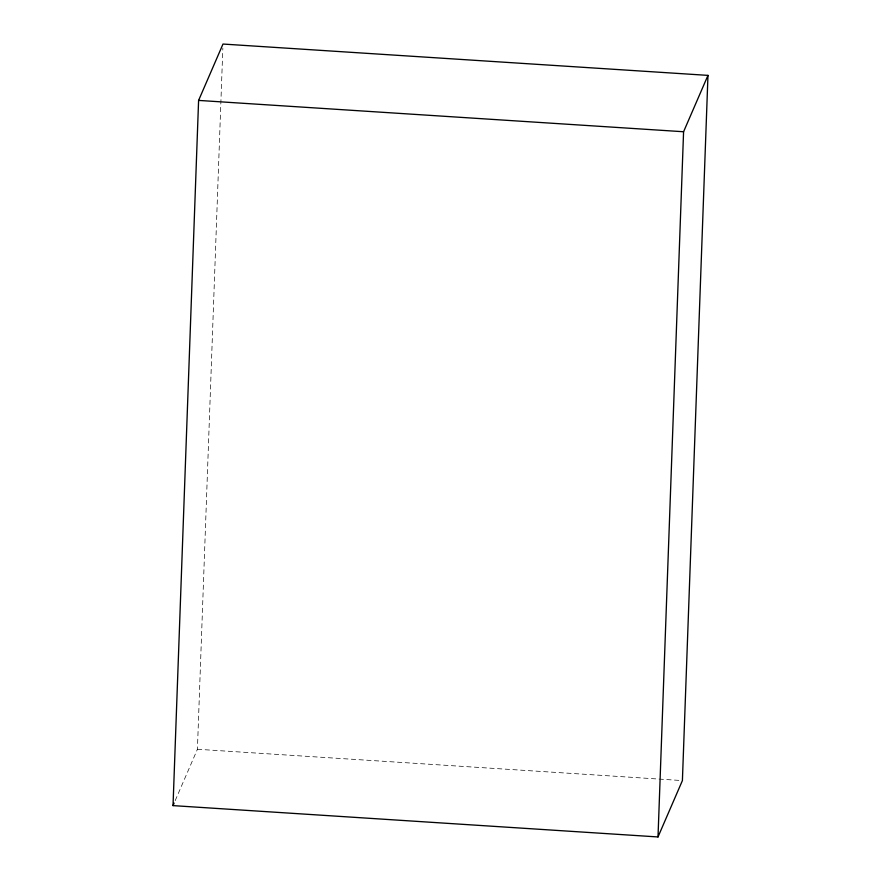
<?xml version="1.0" encoding="UTF-8"?>
<svg xmlns="http://www.w3.org/2000/svg" width="881" height="881" viewBox="0 0 881 881"><rect width="100%" height="100%" fill="white"/><g stroke="black" fill="none" stroke-linecap="round" stroke-linejoin="round"><path stroke-width="0.66" stroke-dasharray="4.41 3.3" d="M175.198 800.609L197.421 749.257L222.838 48.169M197.421 749.257L681.024 780.5"/><path stroke-width="1.32" d="M173.028 805.619L198.599 100.412L222.992 44.05L707.972 75.381L682.401 780.588L658.008 836.95L173.028 805.619L174.108 803.109M658.008 836.95L683.579 131.743L707.972 75.381M198.599 100.412L683.579 131.743"/></g></svg>
